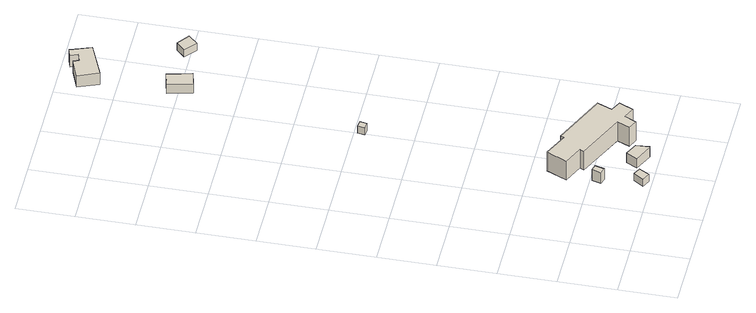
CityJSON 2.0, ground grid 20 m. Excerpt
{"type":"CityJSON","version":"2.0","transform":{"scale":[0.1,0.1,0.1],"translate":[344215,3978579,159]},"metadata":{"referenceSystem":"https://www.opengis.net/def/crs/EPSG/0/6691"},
"CityObjects":{
"building1":{"type":"Building","attributes":{"measuredHeight":4.6},"geometry":[{"type":"Solid","lod":"1","boundaries":[[[[0,1,2,3]],[[2,4,5,3]],[[1,6,4,2]],[[0,7,6,1]],[[3,5,7,0]],[[4,6,7,5]]]]}]},
"building2":{"type":"Building","attributes":{"measuredHeight":3},"geometry":[{"type":"Solid","lod":"1","boundaries":[[[[8,9,10,11]],[[10,12,13,11]],[[9,14,12,10]],[[8,15,14,9]],[[11,13,15,8]],[[12,14,15,13]]]]}]},
"building3":{"type":"Building","attributes":{"measuredHeight":4.1},"geometry":[{"type":"Solid","lod":"1","boundaries":[[[[16,17,18,19,20]],[[19,21,22,20]],[[18,23,21,19]],[[17,24,23,18]],[[16,25,24,17]],[[20,22,25,16]],[[21,23,24,25,22]]]]}]},
"building4":{"type":"Building","attributes":{"measuredHeight":3},"geometry":[{"type":"Solid","lod":"1","boundaries":[[[[26,27,28,29]],[[28,30,31,29]],[[27,32,30,28]],[[26,33,32,27]],[[29,31,33,26]],[[30,32,33,31]]]]}]},
"building5":{"type":"Building","attributes":{"measuredHeight":9.7},"geometry":[{"type":"Solid","lod":"1","boundaries":[[[[34,35,36,37,38,39,40,41,42,43,44,45,46,47]],[[46,48,49,47]],[[45,50,48,46]],[[44,51,50,45]],[[43,52,51,44]],[[42,53,52,43]],[[41,54,53,42]],[[40,55,54,41]],[[39,56,55,40]],[[38,57,56,39]],[[37,58,57,38]],[[36,59,58,37]],[[35,60,59,36]],[[34,61,60,35]],[[47,49,61,34]],[[48,50,51,52,53,54,55,56,57,58,59,60,61,49]]]]}]},
"building6":{"type":"Building","attributes":{"measuredHeight":3.8},"geometry":[{"type":"Solid","lod":"1","boundaries":[[[[62,63,64,65]],[[64,66,67,65]],[[63,68,66,64]],[[62,69,68,63]],[[65,67,69,62]],[[66,68,69,67]]]]}]},
"building7":{"type":"Building","attributes":{"measuredHeight":5.8},"geometry":[{"type":"Solid","lod":"1","boundaries":[[[[70,71,72,73,74,75,76,77]],[[76,78,79,77]],[[75,80,78,76]],[[74,81,80,75]],[[73,82,81,74]],[[72,83,82,73]],[[71,84,83,72]],[[70,85,84,71]],[[77,79,85,70]],[[78,80,81,82,83,84,85,79]]]]}]},
"building8":{"type":"Building","attributes":{"measuredHeight":3},"geometry":[{"type":"Solid","lod":"1","boundaries":[[[[86,87,88,89]],[[88,90,91,89]],[[87,92,90,88]],[[86,93,92,87]],[[89,91,93,86]],[[90,92,93,91]]]]}]}
},
"vertices":[
[284,177,60],[275,144,60],[253,150,60],[262,183,60],[253,150,105],[262,183,105],[275,144,105],[284,177,105],
[352,43,28],[331,7,28],[303,22,28],[325,57,28],[303,22,58],[325,57,58],[331,7,58],[352,43,58],
[478,83,8],[481,35,8],[476,35,8],[412,65,8],[433,104,8],[412,65,48],[433,104,48],[476,35,48],[481,35,48],[478,83,48],
[234,947,171],[229,922,171],[206,925,171],[211,950,171],[206,925,201],[211,950,201],[229,922,201],[234,947,201],
[618,238,5],[597,187,5],[633,169,5],[611,120,5],[571,137,5],[551,97,5],[519,111,5],[538,156,5],[371,232,5],[378,246,5],[310,277,5],[343,348,5],[425,310,5],[430,322,5],[425,310,85],[430,322,85],[343,348,85],[310,277,85],[378,246,85],[371,232,85],[538,156,85],[519,111,85],[551,97,85],[571,137,85],[611,120,85],[633,169,85],[597,187,85],[618,238,85],
[121,1567,351],[141,1482,351],[90,1470,351],[69,1555,351],[90,1470,389],[69,1555,389],[141,1482,389],[121,1567,389],
[71,1865,385],[80,1845,385],[107,1855,385],[96,1880,385],[125,1890,385],[152,1818,385],[30,1768,385],[1,1839,385],[30,1768,433],[1,1839,433],[152,1818,433],[125,1890,433],[96,1880,433],[107,1855,433],[80,1845,433],[71,1865,433],
[421,1553,275],[391,1520,275],[349,1555,275],[379,1585,275],[349,1555,305],[379,1585,305],[391,1520,305],[421,1553,305]
]}
